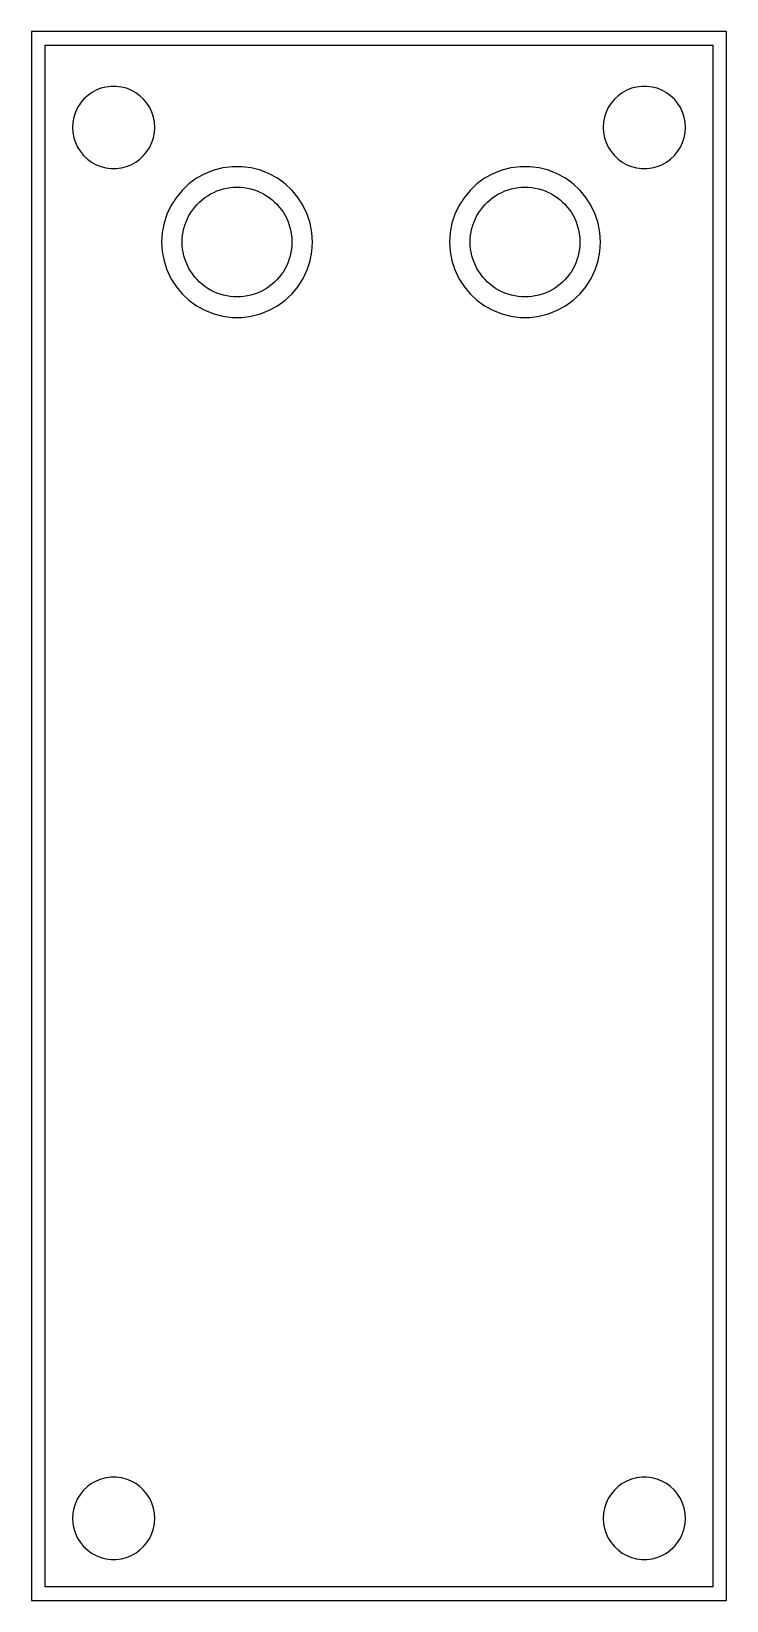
# Model space of a CAD drawing. Header units: metres. Extents: x 0 to 51, y 10 to 124.
import ezdxf

# ---------------------------------------------------------------- set-up
doc = ezdxf.new("R2010")
doc.units = ezdxf.units.M

msp = doc.modelspace()

# ---------------------------------------------------------------- linework, layer by layer
for p, q in [((50.7, 124.35), (0, 124.35)), ((0, 124.35), (0, 10)), ((50.7, 10), (50.7, 124.35)), ((1, 11), (1, 123.35)), ((1, 123.35), (49.7, 123.35)), ((49.7, 123.35), (49.7, 11)), ((5.07295, 120.203), (4.72266, 120.064)), ((5.43786, 120.297), (5.07295, 120.203)), ((5.81163, 120.344), (5.43786, 120.297)), ((6.18837, 120.344), (5.81163, 120.344)), ((6.56214, 120.297), (6.18837, 120.344)), ((6.92705, 120.203), (6.56214, 120.297)), ((7.27734, 120.064), (6.92705, 120.203)), ((43.7729, 120.203), (43.4227, 120.064)), ((44.1379, 120.297), (43.7729, 120.203)), ((44.5116, 120.344), (44.1379, 120.297)), ((44.8884, 120.344), (44.5116, 120.344)), ((45.2621, 120.297), (44.8884, 120.344)), ((45.6271, 120.203), (45.2621, 120.297)), ((45.9773, 120.064), (45.6271, 120.203)), ((3.57295, 119.113), (3.37108, 118.795)), ((3.81309, 119.404), (3.57295, 119.113)), ((4.08773, 119.662), (3.81309, 119.404)), ((4.39252, 119.883), (4.08773, 119.662)), ((4.72266, 120.064), (4.39252, 119.883)), ((7.60748, 119.883), (7.27734, 120.064)), ((7.91227, 119.662), (7.60748, 119.883)), ((8.18691, 119.404), (7.91227, 119.662)), ((8.42705, 119.113), (8.18691, 119.404)), ((8.62892, 118.795), (8.42705, 119.113)), ((42.2729, 119.113), (42.0711, 118.795)), ((42.5131, 119.404), (42.2729, 119.113)), ((42.7877, 119.662), (42.5131, 119.404)), ((43.0925, 119.883), (42.7877, 119.662)), ((43.4227, 120.064), (43.0925, 119.883)), ((46.3075, 119.883), (45.9773, 120.064)), ((46.6123, 119.662), (46.3075, 119.883)), ((46.8869, 119.404), (46.6123, 119.662)), ((47.1271, 119.113), (46.8869, 119.404)), ((47.3289, 118.795), (47.1271, 119.113)), ((3.09425, 118.096), (3.02366, 117.726)), ((3.21067, 118.454), (3.09425, 118.096)), ((3.37108, 118.795), (3.21067, 118.454)), ((8.78933, 118.454), (8.62892, 118.795)), ((8.90575, 118.096), (8.78933, 118.454)), ((8.97634, 117.726), (8.90575, 118.096)), ((41.7943, 118.096), (41.7237, 117.726)), ((41.9107, 118.454), (41.7943, 118.096)), ((42.0711, 118.795), (41.9107, 118.454)), ((47.4893, 118.454), (47.3289, 118.795)), ((47.6057, 118.096), (47.4893, 118.454)), ((47.6763, 117.726), (47.6057, 118.096)), ((3.02366, 117.726), (3, 117.35)), ((3, 117.35), (3.02366, 116.974)), ((3.02366, 116.974), (3.09425, 116.604)), ((8.90575, 116.604), (8.97634, 116.974)), ((9, 117.35), (8.97634, 117.726)), ((8.97634, 116.974), (9, 117.35)), ((41.7237, 117.726), (41.7, 117.35)), ((41.7, 117.35), (41.7237, 116.974)), ((41.7237, 116.974), (41.7943, 116.604)), ((47.6057, 116.604), (47.6763, 116.974)), ((47.7, 117.35), (47.6763, 117.726)), ((47.6763, 116.974), (47.7, 117.35)), ((3.09425, 116.604), (3.21067, 116.246)), ((3.21067, 116.246), (3.37108, 115.905)), ((3.37108, 115.905), (3.57295, 115.587)), ((3.57295, 115.587), (3.81309, 115.296)), ((8.18691, 115.296), (8.42705, 115.587)), ((8.42705, 115.587), (8.62892, 115.905)), ((8.62892, 115.905), (8.78933, 116.246)), ((8.78933, 116.246), (8.90575, 116.604)), ((41.7943, 116.604), (41.9107, 116.246)), ((41.9107, 116.246), (42.0711, 115.905)), ((42.0711, 115.905), (42.2729, 115.587)), ((42.2729, 115.587), (42.5131, 115.296)), ((46.8869, 115.296), (47.1271, 115.587)), ((47.1271, 115.587), (47.3289, 115.905)), ((47.3289, 115.905), (47.4893, 116.246)), ((47.4893, 116.246), (47.6057, 116.604)), ((3.81309, 115.296), (4.08773, 115.038)), ((4.08773, 115.038), (4.39252, 114.817)), ((4.39252, 114.817), (4.72266, 114.636)), ((4.72266, 114.636), (5.07295, 114.497)), ((5.07295, 114.497), (5.43786, 114.403)), ((5.43786, 114.403), (5.81163, 114.356)), ((5.81163, 114.356), (6.18837, 114.356)), ((6.18837, 114.356), (6.56214, 114.403)), ((6.56214, 114.403), (6.92705, 114.497)), ((6.92705, 114.497), (7.27734, 114.636)), ((7.27734, 114.636), (7.60748, 114.817)), ((7.60748, 114.817), (7.91227, 115.038)), ((7.91227, 115.038), (8.18691, 115.296)), ((13.9694, 114.403), (13.3004, 114.231)), ((14.6547, 114.489), (13.9694, 114.403)), ((15.3453, 114.489), (14.6547, 114.489)), ((16.0306, 114.403), (15.3453, 114.489)), ((16.6996, 114.231), (16.0306, 114.403)), ((34.9694, 114.403), (34.3004, 114.231)), ((35.6547, 114.489), (34.9694, 114.403)), ((36.3453, 114.489), (35.6547, 114.489)), ((37.0306, 114.403), (36.3453, 114.489)), ((37.6996, 114.231), (37.0306, 114.403)), ((42.5131, 115.296), (42.7877, 115.038)), ((42.7877, 115.038), (43.0925, 114.817)), ((43.0925, 114.817), (43.4227, 114.636)), ((43.4227, 114.636), (43.7729, 114.497)), ((43.7729, 114.497), (44.1379, 114.403)), ((44.1379, 114.403), (44.5116, 114.356)), ((44.5116, 114.356), (44.8884, 114.356)), ((44.8884, 114.356), (45.2621, 114.403)), ((45.2621, 114.403), (45.6271, 114.497)), ((45.6271, 114.497), (45.9773, 114.636)), ((45.9773, 114.636), (46.3075, 114.817)), ((46.3075, 114.817), (46.6123, 115.038)), ((46.6123, 115.038), (46.8869, 115.296)), ((11.4942, 113.238), (10.9907, 112.765)), ((12.053, 113.644), (11.4942, 113.238)), ((12.6582, 113.977), (12.053, 113.644)), ((13.3004, 114.231), (12.6582, 113.977)), ((17.3418, 113.977), (16.6996, 114.231)), ((17.947, 113.644), (17.3418, 113.977)), ((18.5058, 113.238), (17.947, 113.644)), ((19.0093, 112.765), (18.5058, 113.238)), ((32.4942, 113.238), (31.9907, 112.765)), ((33.053, 113.644), (32.4942, 113.238)), ((33.6582, 113.977), (33.053, 113.644)), ((34.3004, 114.231), (33.6582, 113.977)), ((38.3418, 113.977), (37.6996, 114.231)), ((38.947, 113.644), (38.3418, 113.977)), ((39.5058, 113.238), (38.947, 113.644)), ((40.0093, 112.765), (39.5058, 113.238)), ((10.5504, 112.233), (10.1803, 111.65)), ((10.9907, 112.765), (10.5504, 112.233)), ((12.2618, 111.916), (12.4503, 112.082)), ((12.4503, 112.082), (12.6489, 112.236)), ((12.6489, 112.236), (12.8567, 112.377)), ((12.8567, 112.377), (13.073, 112.505)), ((13.073, 112.505), (13.2969, 112.619)), ((13.2969, 112.619), (13.5275, 112.719)), ((13.5275, 112.719), (13.7639, 112.804)), ((13.7639, 112.804), (14.0052, 112.874)), ((14.0052, 112.874), (14.2505, 112.929)), ((14.2505, 112.929), (14.4987, 112.968)), ((14.4987, 112.968), (14.7488, 112.992)), ((14.7488, 112.992), (15, 113)), ((15, 113), (15.2512, 112.992)), ((15.2512, 112.992), (15.5013, 112.968)), ((15.5013, 112.968), (15.7495, 112.929)), ((15.7495, 112.929), (15.9948, 112.874)), ((15.9948, 112.874), (16.2361, 112.804)), ((16.2361, 112.804), (16.4725, 112.719)), ((16.4725, 112.719), (16.7031, 112.619)), ((16.7031, 112.619), (16.927, 112.505)), ((16.927, 112.505), (17.1433, 112.377)), ((17.1433, 112.377), (17.3511, 112.236)), ((17.3511, 112.236), (17.5497, 112.082)), ((17.5497, 112.082), (17.7382, 111.916)), ((19.4496, 112.233), (19.0093, 112.765)), ((19.8197, 111.65), (19.4496, 112.233)), ((31.5504, 112.233), (31.1803, 111.65)), ((31.9907, 112.765), (31.5504, 112.233)), ((33.2618, 111.916), (33.4503, 112.082)), ((33.4503, 112.082), (33.6489, 112.236)), ((33.6489, 112.236), (33.8567, 112.377)), ((33.8567, 112.377), (34.073, 112.505)), ((34.073, 112.505), (34.2969, 112.619)), ((34.2969, 112.619), (34.5275, 112.719)), ((34.5275, 112.719), (34.7639, 112.804)), ((34.7639, 112.804), (35.0052, 112.874)), ((35.0052, 112.874), (35.2505, 112.929)), ((35.2505, 112.929), (35.4987, 112.968)), ((35.4987, 112.968), (35.7488, 112.992)), ((35.7488, 112.992), (36, 113)), ((36, 113), (36.2512, 112.992)), ((36.2512, 112.992), (36.5013, 112.968)), ((36.5013, 112.968), (36.7495, 112.929)), ((36.7495, 112.929), (36.9948, 112.874)), ((36.9948, 112.874), (37.2361, 112.804)), ((37.2361, 112.804), (37.4725, 112.719)), ((37.4725, 112.719), (37.7031, 112.619)), ((37.7031, 112.619), (37.927, 112.505)), ((37.927, 112.505), (38.1433, 112.377)), ((38.1433, 112.377), (38.3511, 112.236)), ((38.3511, 112.236), (38.5497, 112.082)), ((38.5497, 112.082), (38.7382, 111.916)), ((40.4496, 112.233), (40.0093, 112.765)), ((40.8197, 111.65), (40.4496, 112.233)), ((9.88623, 111.025), (9.67279, 110.368)), ((10.1803, 111.65), (9.88623, 111.025)), ((11.3807, 110.703), (11.4948, 110.927)), ((11.4948, 110.927), (11.6227, 111.143)), ((11.6227, 111.143), (11.7639, 111.351)), ((11.7639, 111.351), (11.9179, 111.55)), ((11.9179, 111.55), (12.0841, 111.738)), ((12.0841, 111.738), (12.2618, 111.916)), ((17.7382, 111.916), (17.9159, 111.738)), ((17.9159, 111.738), (18.0821, 111.55)), ((18.0821, 111.55), (18.2361, 111.351)), ((18.2361, 111.351), (18.3773, 111.143)), ((18.3773, 111.143), (18.5052, 110.927)), ((18.5052, 110.927), (18.6193, 110.703)), ((20.1138, 111.025), (19.8197, 111.65)), ((20.3272, 110.368), (20.1138, 111.025)), ((30.8862, 111.025), (30.6728, 110.368)), ((31.1803, 111.65), (30.8862, 111.025)), ((32.3807, 110.703), (32.4948, 110.927)), ((32.4948, 110.927), (32.6227, 111.143)), ((32.6227, 111.143), (32.7639, 111.351)), ((32.7639, 111.351), (32.9179, 111.55)), ((32.9179, 111.55), (33.0841, 111.738)), ((33.0841, 111.738), (33.2618, 111.916)), ((38.7382, 111.916), (38.9159, 111.738)), ((38.9159, 111.738), (39.0821, 111.55)), ((39.0821, 111.55), (39.2361, 111.351)), ((39.2361, 111.351), (39.3773, 111.143)), ((39.3773, 111.143), (39.5052, 110.927)), ((39.5052, 110.927), (39.6193, 110.703)), ((41.1138, 111.025), (40.8197, 111.65)), ((41.3272, 110.368), (41.1138, 111.025)), ((9.67279, 110.368), (9.54337, 109.689)), ((11.0709, 109.75), (11.1257, 109.995)), ((11.1257, 109.995), (11.1958, 110.236)), ((11.1958, 110.236), (11.2809, 110.472)), ((11.2809, 110.472), (11.3807, 110.703)), ((18.6193, 110.703), (18.7191, 110.472)), ((18.7191, 110.472), (18.8042, 110.236)), ((18.8042, 110.236), (18.8743, 109.995)), ((18.8743, 109.995), (18.9291, 109.75)), ((20.4566, 109.689), (20.3272, 110.368)), ((30.6728, 110.368), (30.5434, 109.689)), ((32.0709, 109.75), (32.1257, 109.995)), ((32.1257, 109.995), (32.1958, 110.236)), ((32.1958, 110.236), (32.2809, 110.472)), ((32.2809, 110.472), (32.3807, 110.703)), ((39.6193, 110.703), (39.7191, 110.472)), ((39.7191, 110.472), (39.8042, 110.236)), ((39.8042, 110.236), (39.8743, 109.995)), ((39.8743, 109.995), (39.9291, 109.75)), ((41.4566, 109.689), (41.3272, 110.368)), ((9.54337, 109.689), (9.5, 109)), ((9.5, 109), (9.54337, 108.311)), ((11, 109), (11.0079, 109.251)), ((11.0079, 108.749), (11, 109)), ((11.0079, 109.251), (11.0315, 109.501)), ((11.0315, 108.499), (11.0079, 108.749)), ((11.0315, 109.501), (11.0709, 109.75)), ((18.9291, 109.75), (18.9685, 109.501)), ((18.9685, 109.501), (18.9921, 109.251)), ((18.9921, 108.749), (18.9685, 108.499)), ((18.9921, 109.251), (19, 109)), ((19, 109), (18.9921, 108.749)), ((20.5, 109), (20.4566, 109.689)), ((20.4566, 108.311), (20.5, 109)), ((30.5434, 109.689), (30.5, 109)), ((30.5, 109), (30.5434, 108.311)), ((32, 109), (32.0079, 109.251)), ((32.0079, 108.749), (32, 109)), ((32.0079, 109.251), (32.0315, 109.501)), ((32.0315, 108.499), (32.0079, 108.749)), ((32.0315, 109.501), (32.0709, 109.75)), ((39.9291, 109.75), (39.9685, 109.501)), ((39.9685, 109.501), (39.9921, 109.251)), ((39.9921, 108.749), (39.9685, 108.499)), ((39.9921, 109.251), (40, 109)), ((40, 109), (39.9921, 108.749)), ((41.5, 109), (41.4566, 109.689)), ((41.4566, 108.311), (41.5, 109)), ((9.54337, 108.311), (9.67279, 107.632)), ((9.67279, 107.632), (9.88623, 106.975)), ((11.0709, 108.25), (11.0315, 108.499)), ((11.1257, 108.005), (11.0709, 108.25)), ((11.1958, 107.764), (11.1257, 108.005)), ((11.2809, 107.528), (11.1958, 107.764)), ((11.3807, 107.297), (11.2809, 107.528)), ((18.7191, 107.528), (18.6193, 107.297)), ((18.8042, 107.764), (18.7191, 107.528)), ((18.8743, 108.005), (18.8042, 107.764)), ((18.9291, 108.25), (18.8743, 108.005)), ((18.9685, 108.499), (18.9291, 108.25)), ((20.1138, 106.975), (20.3272, 107.632)), ((20.3272, 107.632), (20.4566, 108.311)), ((30.5434, 108.311), (30.6728, 107.632)), ((30.6728, 107.632), (30.8862, 106.975)), ((32.0709, 108.25), (32.0315, 108.499)), ((32.1257, 108.005), (32.0709, 108.25)), ((32.1958, 107.764), (32.1257, 108.005)), ((32.2809, 107.528), (32.1958, 107.764)), ((32.3807, 107.297), (32.2809, 107.528)), ((39.7191, 107.528), (39.6193, 107.297)), ((39.8042, 107.764), (39.7191, 107.528)), ((39.8743, 108.005), (39.8042, 107.764)), ((39.9291, 108.25), (39.8743, 108.005)), ((39.9685, 108.499), (39.9291, 108.25)), ((41.1138, 106.975), (41.3272, 107.632)), ((41.3272, 107.632), (41.4566, 108.311)), ((9.88623, 106.975), (10.1803, 106.35)), ((10.1803, 106.35), (10.5504, 105.767)), ((11.4948, 107.073), (11.3807, 107.297)), ((11.6227, 106.857), (11.4948, 107.073)), ((11.7639, 106.649), (11.6227, 106.857)), ((11.9179, 106.45), (11.7639, 106.649)), ((12.0841, 106.262), (11.9179, 106.45)), ((18.0821, 106.45), (17.9159, 106.262)), ((18.2361, 106.649), (18.0821, 106.45)), ((18.3773, 106.857), (18.2361, 106.649)), ((18.5052, 107.073), (18.3773, 106.857)), ((18.6193, 107.297), (18.5052, 107.073)), ((19.4496, 105.767), (19.8197, 106.35)), ((19.8197, 106.35), (20.1138, 106.975)), ((30.8862, 106.975), (31.1803, 106.35)), ((31.1803, 106.35), (31.5504, 105.767)), ((32.4948, 107.073), (32.3807, 107.297)), ((32.6227, 106.857), (32.4948, 107.073)), ((32.7639, 106.649), (32.6227, 106.857)), ((32.9179, 106.45), (32.7639, 106.649)), ((33.0841, 106.262), (32.9179, 106.45)), ((39.0821, 106.45), (38.9159, 106.262)), ((39.2361, 106.649), (39.0821, 106.45)), ((39.3773, 106.857), (39.2361, 106.649)), ((39.5052, 107.073), (39.3773, 106.857)), ((39.6193, 107.297), (39.5052, 107.073)), ((40.4496, 105.767), (40.8197, 106.35)), ((40.8197, 106.35), (41.1138, 106.975)), ((10.5504, 105.767), (10.9907, 105.235)), ((10.9907, 105.235), (11.4942, 104.762)), ((12.2618, 106.084), (12.0841, 106.262)), ((12.4503, 105.918), (12.2618, 106.084)), ((12.6489, 105.764), (12.4503, 105.918)), ((12.8567, 105.623), (12.6489, 105.764)), ((13.073, 105.495), (12.8567, 105.623)), ((13.2969, 105.381), (13.073, 105.495)), ((13.5275, 105.281), (13.2969, 105.381)), ((13.7639, 105.196), (13.5275, 105.281)), ((16.4725, 105.281), (16.2361, 105.196)), ((16.7031, 105.381), (16.4725, 105.281)), ((16.927, 105.495), (16.7031, 105.381)), ((17.1433, 105.623), (16.927, 105.495)), ((17.3511, 105.764), (17.1433, 105.623)), ((17.5497, 105.918), (17.3511, 105.764)), ((17.7382, 106.084), (17.5497, 105.918)), ((17.9159, 106.262), (17.7382, 106.084)), ((18.5058, 104.762), (19.0093, 105.235)), ((19.0093, 105.235), (19.4496, 105.767)), ((31.5504, 105.767), (31.9907, 105.235)), ((31.9907, 105.235), (32.4942, 104.762)), ((33.2618, 106.084), (33.0841, 106.262)), ((33.4503, 105.918), (33.2618, 106.084)), ((33.6489, 105.764), (33.4503, 105.918)), ((33.8567, 105.623), (33.6489, 105.764)), ((34.073, 105.495), (33.8567, 105.623)), ((34.2969, 105.381), (34.073, 105.495)), ((34.5275, 105.281), (34.2969, 105.381)), ((34.7639, 105.196), (34.5275, 105.281)), ((37.4725, 105.281), (37.2361, 105.196)), ((37.7031, 105.381), (37.4725, 105.281)), ((37.927, 105.495), (37.7031, 105.381)), ((38.1433, 105.623), (37.927, 105.495)), ((38.3511, 105.764), (38.1433, 105.623)), ((38.5497, 105.918), (38.3511, 105.764)), ((38.7382, 106.084), (38.5497, 105.918)), ((38.9159, 106.262), (38.7382, 106.084)), ((39.5058, 104.762), (40.0093, 105.235)), ((40.0093, 105.235), (40.4496, 105.767)), ((11.4942, 104.762), (12.053, 104.356)), ((12.053, 104.356), (12.6582, 104.023)), ((14.0052, 105.126), (13.7639, 105.196)), ((14.2505, 105.071), (14.0052, 105.126)), ((14.4987, 105.032), (14.2505, 105.071)), ((14.7488, 105.008), (14.4987, 105.032)), ((15, 105), (14.7488, 105.008)), ((15.2512, 105.008), (15, 105)), ((15.5013, 105.032), (15.2512, 105.008)), ((15.7495, 105.071), (15.5013, 105.032)), ((15.9948, 105.126), (15.7495, 105.071)), ((16.2361, 105.196), (15.9948, 105.126)), ((17.3418, 104.023), (17.947, 104.356)), ((17.947, 104.356), (18.5058, 104.762)), ((32.4942, 104.762), (33.053, 104.356)), ((33.053, 104.356), (33.6582, 104.023)), ((35.0052, 105.126), (34.7639, 105.196)), ((35.2505, 105.071), (35.0052, 105.126)), ((35.4987, 105.032), (35.2505, 105.071)), ((35.7488, 105.008), (35.4987, 105.032)), ((36, 105), (35.7488, 105.008)), ((36.2512, 105.008), (36, 105)), ((36.5013, 105.032), (36.2512, 105.008)), ((36.7495, 105.071), (36.5013, 105.032)), ((36.9948, 105.126), (36.7495, 105.071)), ((37.2361, 105.196), (36.9948, 105.126)), ((38.3418, 104.023), (38.947, 104.356)), ((38.947, 104.356), (39.5058, 104.762)), ((12.6582, 104.023), (13.3004, 103.769)), ((13.3004, 103.769), (13.9694, 103.597)), ((13.9694, 103.597), (14.6547, 103.511)), ((14.6547, 103.511), (15.3453, 103.511)), ((15.3453, 103.511), (16.0306, 103.597)), ((16.0306, 103.597), (16.6996, 103.769)), ((16.6996, 103.769), (17.3418, 104.023)), ((33.6582, 104.023), (34.3004, 103.769)), ((34.3004, 103.769), (34.9694, 103.597)), ((34.9694, 103.597), (35.6547, 103.511)), ((35.6547, 103.511), (36.3453, 103.511)), ((36.3453, 103.511), (37.0306, 103.597)), ((37.0306, 103.597), (37.6996, 103.769)), ((37.6996, 103.769), (38.3418, 104.023)), ((4.08773, 18.3115), (3.81309, 18.0536)), ((4.39252, 18.533), (4.08773, 18.3115)), ((4.72266, 18.7145), (4.39252, 18.533)), ((5.07295, 18.8532), (4.72266, 18.7145)), ((5.43786, 18.9469), (5.07295, 18.8532)), ((5.81163, 18.9941), (5.43786, 18.9469)), ((6.18837, 18.9941), (5.81163, 18.9941)), ((6.56214, 18.9469), (6.18837, 18.9941)), ((6.92705, 18.8532), (6.56214, 18.9469)), ((7.27734, 18.7145), (6.92705, 18.8532)), ((7.60748, 18.533), (7.27734, 18.7145)), ((7.91227, 18.3115), (7.60748, 18.533)), ((8.18691, 18.0536), (7.91227, 18.3115)), ((42.7877, 18.3115), (42.5131, 18.0536)), ((43.0925, 18.533), (42.7877, 18.3115)), ((43.4227, 18.7145), (43.0925, 18.533)), ((43.7729, 18.8532), (43.4227, 18.7145)), ((44.1379, 18.9469), (43.7729, 18.8532)), ((44.5116, 18.9941), (44.1379, 18.9469)), ((44.8884, 18.9941), (44.5116, 18.9941)), ((45.2621, 18.9469), (44.8884, 18.9941)), ((45.6271, 18.8532), (45.2621, 18.9469)), ((45.9773, 18.7145), (45.6271, 18.8532)), ((46.3075, 18.533), (45.9773, 18.7145)), ((46.6123, 18.3115), (46.3075, 18.533)), ((46.8869, 18.0536), (46.6123, 18.3115)), ((3.37108, 17.4453), (3.21067, 17.1044)), ((3.57295, 17.7634), (3.37108, 17.4453)), ((3.81309, 18.0536), (3.57295, 17.7634)), ((8.42705, 17.7634), (8.18691, 18.0536)), ((8.62892, 17.4453), (8.42705, 17.7634)), ((8.78933, 17.1044), (8.62892, 17.4453)), ((42.0711, 17.4453), (41.9107, 17.1044)), ((42.2729, 17.7634), (42.0711, 17.4453)), ((42.5131, 18.0536), (42.2729, 17.7634)), ((47.1271, 17.7634), (46.8869, 18.0536)), ((47.3289, 17.4453), (47.1271, 17.7634)), ((47.4893, 17.1044), (47.3289, 17.4453)), ((3.02366, 16.376), (3, 16)), ((3.09425, 16.7461), (3.02366, 16.376)), ((3.21067, 17.1044), (3.09425, 16.7461)), ((8.90575, 16.7461), (8.78933, 17.1044)), ((8.97634, 16.376), (8.90575, 16.7461)), ((9, 16), (8.97634, 16.376)), ((41.7237, 16.376), (41.7, 16)), ((41.7943, 16.7461), (41.7237, 16.376)), ((41.9107, 17.1044), (41.7943, 16.7461)), ((47.6057, 16.7461), (47.4893, 17.1044)), ((47.6763, 16.376), (47.6057, 16.7461)), ((47.7, 16), (47.6763, 16.376)), ((3, 16), (3.02366, 15.624)), ((3.02366, 15.624), (3.09425, 15.2539)), ((3.09425, 15.2539), (3.21067, 14.8956)), ((3.21067, 14.8956), (3.37108, 14.5547)), ((8.62892, 14.5547), (8.78933, 14.8956)), ((8.78933, 14.8956), (8.90575, 15.2539)), ((8.90575, 15.2539), (8.97634, 15.624)), ((8.97634, 15.624), (9, 16)), ((41.7, 16), (41.7237, 15.624)), ((41.7237, 15.624), (41.7943, 15.2539)), ((41.7943, 15.2539), (41.9107, 14.8956)), ((41.9107, 14.8956), (42.0711, 14.5547)), ((47.3289, 14.5547), (47.4893, 14.8956)), ((47.4893, 14.8956), (47.6057, 15.2539)), ((47.6057, 15.2539), (47.6763, 15.624)), ((47.6763, 15.624), (47.7, 16)), ((3.37108, 14.5547), (3.57295, 14.2366)), ((3.57295, 14.2366), (3.81309, 13.9464)), ((3.81309, 13.9464), (4.08773, 13.6885)), ((7.91227, 13.6885), (8.18691, 13.9464)), ((8.18691, 13.9464), (8.42705, 14.2366)), ((8.42705, 14.2366), (8.62892, 14.5547)), ((42.0711, 14.5547), (42.2729, 14.2366)), ((42.2729, 14.2366), (42.5131, 13.9464)), ((42.5131, 13.9464), (42.7877, 13.6885)), ((46.6123, 13.6885), (46.8869, 13.9464)), ((46.8869, 13.9464), (47.1271, 14.2366)), ((47.1271, 14.2366), (47.3289, 14.5547)), ((4.08773, 13.6885), (4.39252, 13.467)), ((4.39252, 13.467), (4.72266, 13.2855)), ((4.72266, 13.2855), (5.07295, 13.1468)), ((5.07295, 13.1468), (5.43786, 13.0531)), ((5.43786, 13.0531), (5.81163, 13.0059)), ((5.81163, 13.0059), (6.18837, 13.0059)), ((6.18837, 13.0059), (6.56214, 13.0531)), ((6.56214, 13.0531), (6.92705, 13.1468)), ((6.92705, 13.1468), (7.27734, 13.2855)), ((7.27734, 13.2855), (7.60748, 13.467)), ((7.60748, 13.467), (7.91227, 13.6885)), ((42.7877, 13.6885), (43.0925, 13.467)), ((43.0925, 13.467), (43.4227, 13.2855)), ((43.4227, 13.2855), (43.7729, 13.1468)), ((43.7729, 13.1468), (44.1379, 13.0531)), ((44.1379, 13.0531), (44.5116, 13.0059)), ((44.5116, 13.0059), (44.8884, 13.0059)), ((44.8884, 13.0059), (45.2621, 13.0531)), ((45.2621, 13.0531), (45.6271, 13.1468)), ((45.6271, 13.1468), (45.9773, 13.2855)), ((45.9773, 13.2855), (46.3075, 13.467)), ((46.3075, 13.467), (46.6123, 13.6885)), ((49.7, 11), (1, 11)), ((0, 10), (50.7, 10))]:
    msp.add_line(p, q)

doc.saveas('drawing.dxf')
